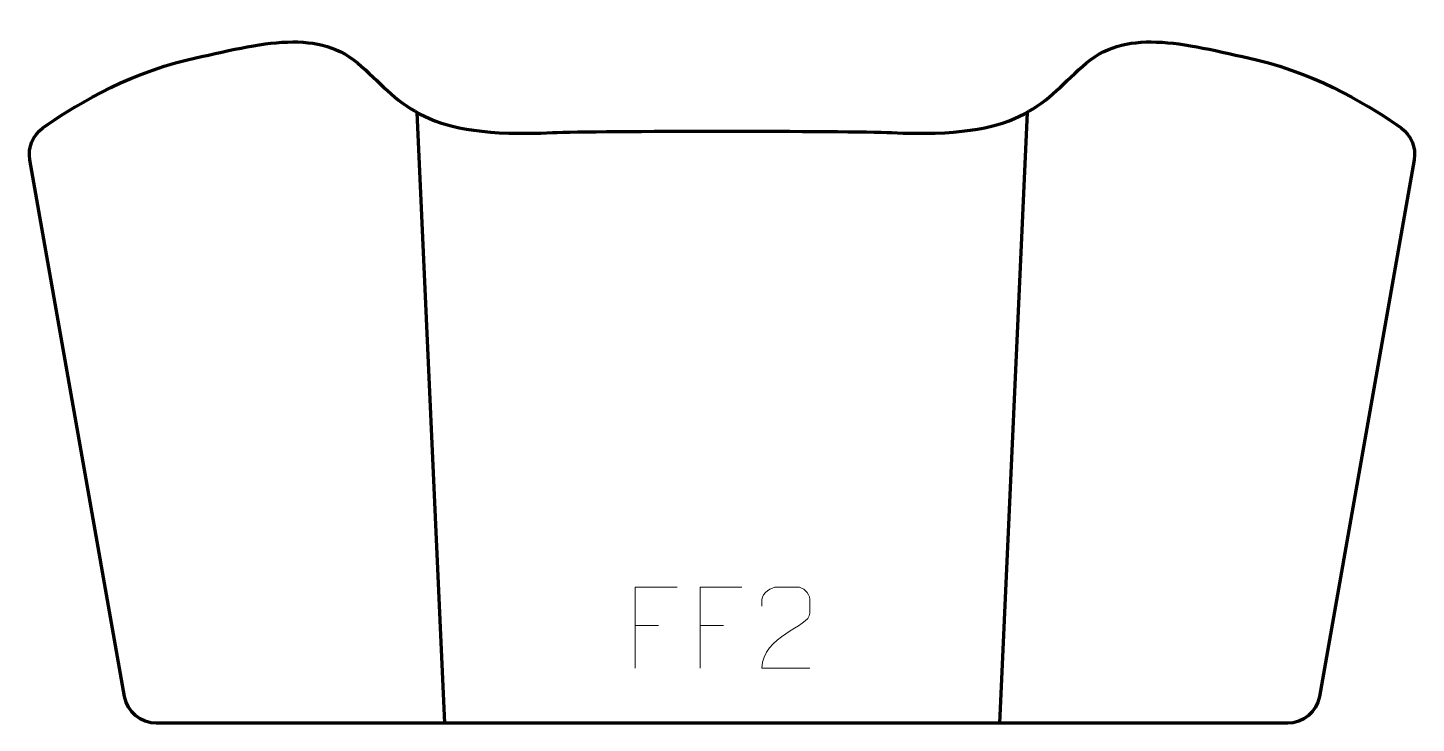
# Model space of a CAD drawing. Header units: millimetres. Extents: x -214 to 214, y -105 to 109.
import ezdxf

# ---------------------------------------------------------------- set-up
doc = ezdxf.new("R2010")
doc.units = ezdxf.units.MM
doc.header["$MEASUREMENT"] = 0
for name, color, linetype in [('layer 1', 7, 'Continuous'), ('layer 2', 7, 'Continuous'), ('layer 3', 7, 'Continuous')]:
    doc.layers.add(name, color=color, linetype=linetype)

msp = doc.modelspace()

# ---------------------------------------------------------------- linework, layer by layer
at = {"layer": 'layer 1', "color": 250, "lineweight": 9}
for points, knots in [([(-13.866, -63.0378), (-13.866, -63.0378), (-26.74, -63.0378), (-26.74, -63.0378), (-26.74, -63.0378), (-26.74, -63.0378), (-26.74, -87.9914), (-26.74, -87.9914)], [0, 0, 0, 0, 0.33333333, 0.33333333, 0.33333333, 0.33333333, 1, 1, 1, 1]), ([(6.134, -63.0378), (6.134, -63.0378), (-6.74, -63.0378), (-6.74, -63.0378), (-6.74, -63.0378), (-6.74, -63.0378), (-6.74, -87.9914), (-6.74, -87.9914)], [0, 0, 0, 0, 0.33333333, 0.33333333, 0.33333333, 0.33333333, 1, 1, 1, 1]), ([(27.0685, -88.0017), (22.1541, -88.0014), (17.2397, -88.0014), (12.3256, -88.0017), (12.3256, -88.0017), (12.3256, -78.0694), (26.9766, -75.4282), (27.0685, -71.1179), (27.0685, -71.1179), (27.0682, -69.6938), (27.0682, -68.2701), (27.0685, -66.8468), (27.0685, -66.8468), (27.0516, -64.7697), (24.9288, -63.0449), (23.2578, -63.0276), (23.2578, -63.0276), (21.1846, -63.028), (19.1117, -63.028), (17.0393, -63.0276), (17.0393, -63.0276), (15.2172, -63.0111), (12.3925, -64.8032), (12.3256, -66.8968), (12.3256, -66.8968), (12.3256, -66.8968), (12.3256, -68.9516), (12.3256, -68.9516)], [0, 0, 0, 0, 0.125, 0.125, 0.125, 0.125, 0.25, 0.25, 0.25, 0.25, 0.375, 0.375, 0.375, 0.375, 0.5, 0.5, 0.5, 0.5, 0.625, 0.625, 0.625, 0.625, 0.75, 0.75, 0.75, 0.75, 1, 1, 1, 1])]:
    msp.add_open_spline(points, degree=3, knots=knots, dxfattribs=at)
for points in [[(-26.74, -74.9175), (-26.74, -74.9175), (-19.5719, -74.9175), (-19.5719, -74.9175)], [(-6.74, -74.9175), (-6.74, -74.9175), (0.4281, -74.9175), (0.4281, -74.9175)]]:
    msp.add_open_spline(points, degree=3, dxfattribs=at)
at = {"layer": 'layer 2', "color": 12, "lineweight": 200}
msp.add_open_spline([(-52.2326, 77.0349), (-92.275, 75.1522), (-97.9526, 85.562), (-111.1006, 97.4595), (-111.1006, 97.4595), (-124.249, 109.3565), (-141.0483, 104.9253), (-164.7973, 99.4424), (-164.7973, 99.4424), (-184.393, 94.918), (-201.2565, 84.2433), (-209.3224, 78.4885), (-209.3224, 78.4885), (-212.4438, 76.2609), (-214.0016, 72.4489), (-213.3377, 68.6837), (-213.3377, 68.6837), (-213.3377, 68.6837), (-184.17, -96.767), (-184.17, -96.767), (-184.17, -96.767), (-183.3308, -101.5278), (-179.1765, -104.9998), (-174.3205, -104.9998), (-174.3205, -104.9998), (-174.3205, -104.9998), (174.3209, -104.9998), (174.3209, -104.9998), (174.3209, -104.9998), (179.1765, -104.9998), (183.3308, -101.5278), (184.1704, -96.767), (184.1704, -96.767), (184.1704, -96.767), (213.3377, 68.6837), (213.3377, 68.6837), (213.3377, 68.6837), (214.0017, 72.4489), (212.4438, 76.2609), (209.3224, 78.4885), (209.3224, 78.4885), (201.2565, 84.2433), (184.393, 94.918), (164.7973, 99.4424), (164.7973, 99.4424), (141.0483, 104.9253), (124.249, 109.3565), (111.101, 97.4595), (111.101, 97.4595), (97.9526, 85.562), (92.275, 75.1522), (52.2329, 77.0349), (52.2329, 77.0349), (39.0616, 77.6545), (-39.0613, 77.6545), (-52.2326, 77.0349)], degree=3, knots=[0, 0, 0, 0, 0.06666667, 0.06666667, 0.06666667, 0.06666667, 0.13333333, 0.13333333, 0.13333333, 0.13333333, 0.2, 0.2, 0.2, 0.2, 0.26666667, 0.26666667, 0.26666667, 0.26666667, 0.33333333, 0.33333333, 0.33333333, 0.33333333, 0.4, 0.4, 0.4, 0.4, 0.46666667, 0.46666667, 0.46666667, 0.46666667, 0.53333333, 0.53333333, 0.53333333, 0.53333333, 0.6, 0.6, 0.6, 0.6, 0.66666667, 0.66666667, 0.66666667, 0.66666667, 0.73333333, 0.73333333, 0.73333333, 0.73333333, 0.8, 0.8, 0.8, 0.8, 0.86666667, 0.86666667, 0.86666667, 0.86666667, 1, 1, 1, 1], dxfattribs=at)
at = {"layer": 'layer 3', "color": 142, "lineweight": 200}
for points in [[(-94.0462, 83.2704), (-94.0462, 83.2704), (-85.5016, -105.0001), (-85.5016, -105.0001)], [(94.0462, 83.2704), (94.0462, 83.2704), (85.5016, -105.0001), (85.5016, -105.0001)]]:
    msp.add_open_spline(points, degree=3, dxfattribs=at)

doc.saveas('drawing.dxf')
